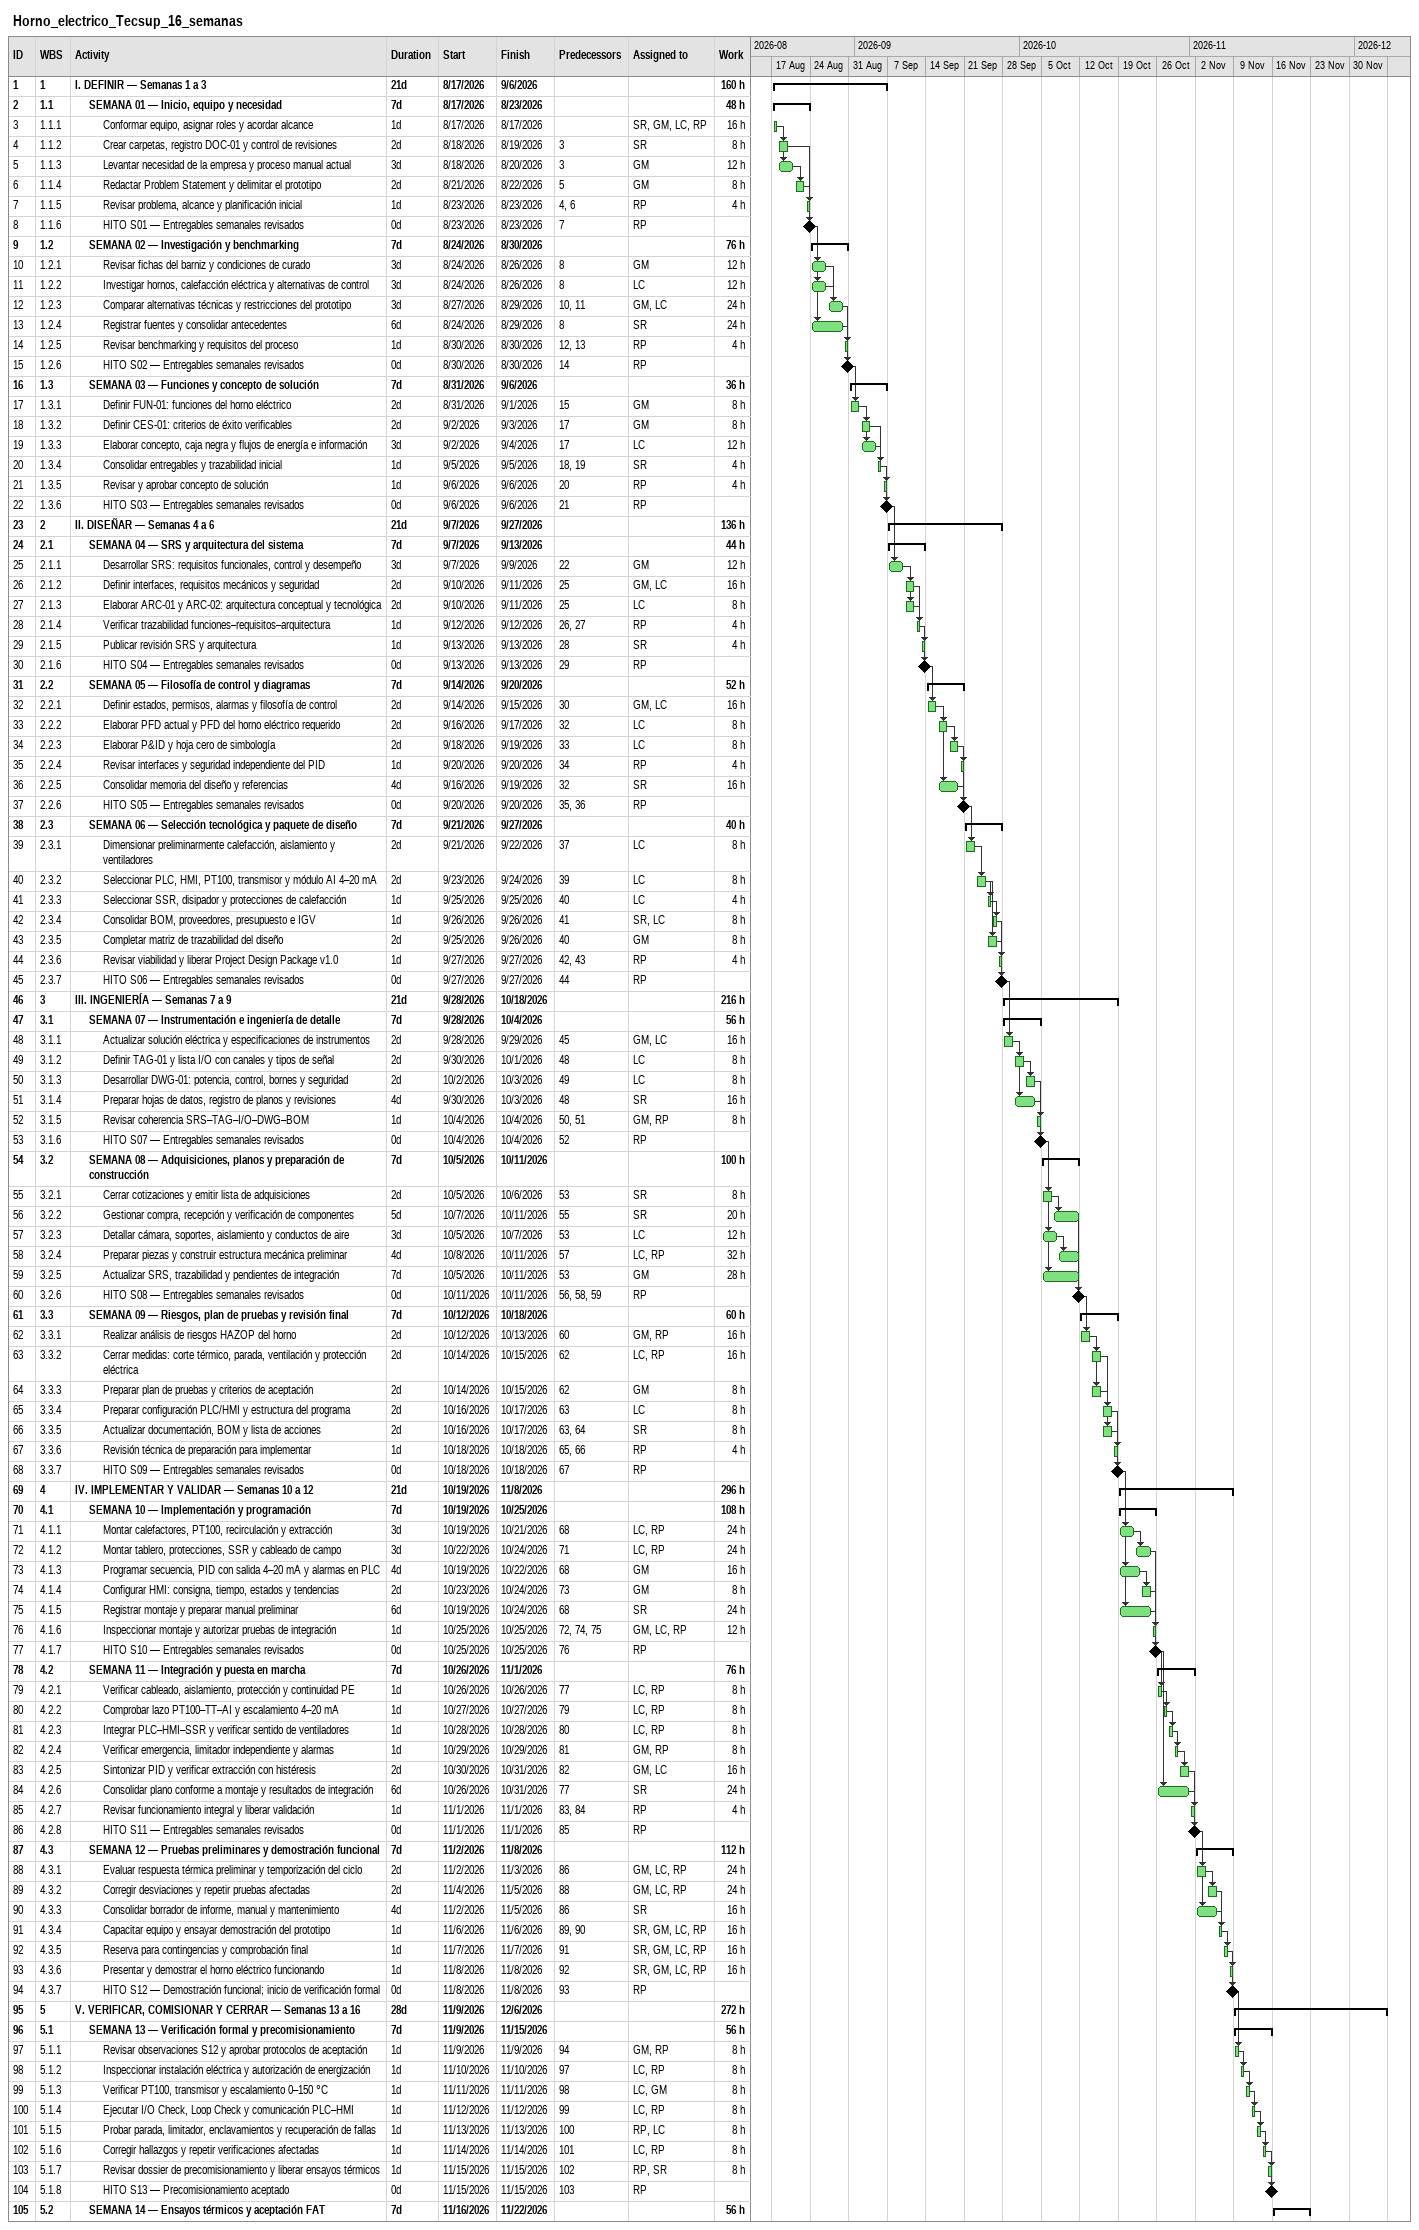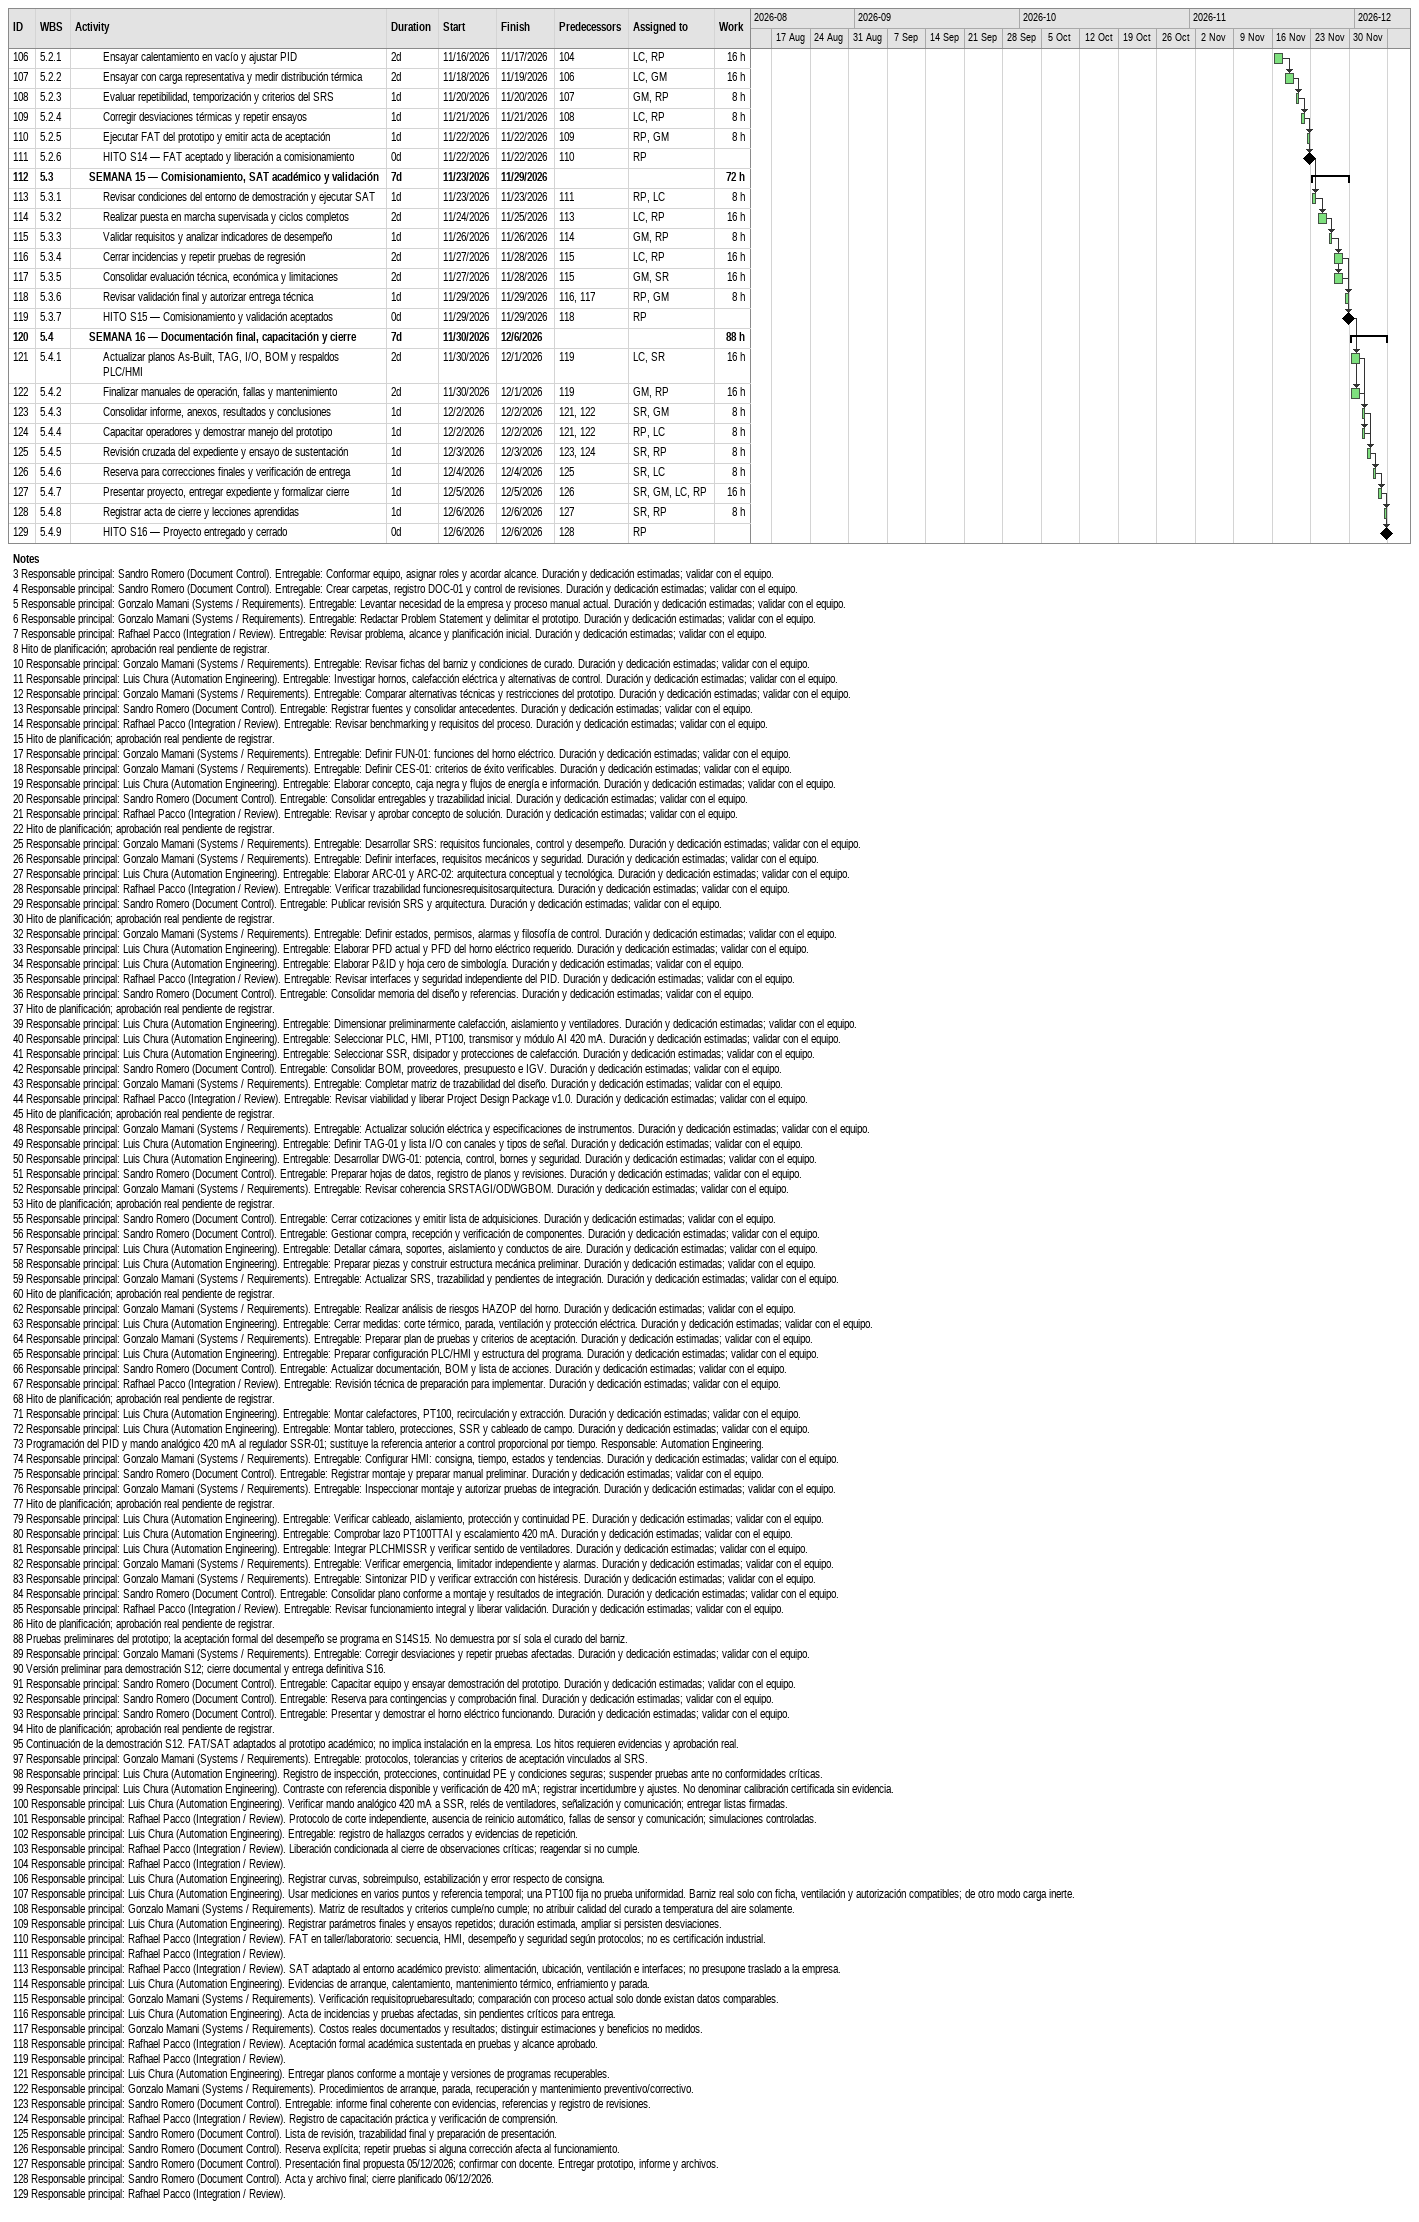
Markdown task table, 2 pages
Horno_electrico_Tecsup_16_semanas

| ID | WBS | Task | Duration | Start | Finish | Predecessors | Resources | Work (h) |
|---|---|---|---|---|---|---|---|---|
| 1 | 1 | **I. DEFINIR — Semanas 1 a 3** | 21d | 2026-08-17 | 2026-09-06 |  |  | 160 |
| 2 | 1.1 | **SEMANA 01 — Inicio, equipo y necesidad** | 7d | 2026-08-17 | 2026-08-23 |  |  | 48 |
| 3 | 1.1.1 | Conformar equipo, asignar roles y acordar alcance | 1d | 2026-08-17 | 2026-08-17 |  | SR, GM, LC, RP | 16 |
| 4 | 1.1.2 | Crear carpetas, registro DOC-01 y control de revisiones | 2d | 2026-08-18 | 2026-08-19 | 3 | SR | 8 |
| 5 | 1.1.3 | Levantar necesidad de la empresa y proceso manual actual | 3d | 2026-08-18 | 2026-08-20 | 3 | GM | 12 |
| 6 | 1.1.4 | Redactar Problem Statement y delimitar el prototipo | 2d | 2026-08-21 | 2026-08-22 | 5 | GM | 8 |
| 7 | 1.1.5 | Revisar problema, alcance y planificación inicial | 1d | 2026-08-23 | 2026-08-23 | 4, 6 | RP | 4 |
| 8 | 1.1.6 | HITO S01 — Entregables semanales revisados | 0d | 2026-08-23 | 2026-08-23 | 7 | RP |  |
| 9 | 1.2 | **SEMANA 02 — Investigación y benchmarking** | 7d | 2026-08-24 | 2026-08-30 |  |  | 76 |
| 10 | 1.2.1 | Revisar fichas del barniz y condiciones de curado | 3d | 2026-08-24 | 2026-08-26 | 8 | GM | 12 |
| 11 | 1.2.2 | Investigar hornos, calefacción eléctrica y alternativas de control | 3d | 2026-08-24 | 2026-08-26 | 8 | LC | 12 |
| 12 | 1.2.3 | Comparar alternativas técnicas y restricciones del prototipo | 3d | 2026-08-27 | 2026-08-29 | 10, 11 | GM, LC | 24 |
| 13 | 1.2.4 | Registrar fuentes y consolidar antecedentes | 6d | 2026-08-24 | 2026-08-29 | 8 | SR | 24 |
| 14 | 1.2.5 | Revisar benchmarking y requisitos del proceso | 1d | 2026-08-30 | 2026-08-30 | 12, 13 | RP | 4 |
| 15 | 1.2.6 | HITO S02 — Entregables semanales revisados | 0d | 2026-08-30 | 2026-08-30 | 14 | RP |  |
| 16 | 1.3 | **SEMANA 03 — Funciones y concepto de solución** | 7d | 2026-08-31 | 2026-09-06 |  |  | 36 |
| 17 | 1.3.1 | Definir FUN-01: funciones del horno eléctrico | 2d | 2026-08-31 | 2026-09-01 | 15 | GM | 8 |
| 18 | 1.3.2 | Definir CES-01: criterios de éxito verificables | 2d | 2026-09-02 | 2026-09-03 | 17 | GM | 8 |
| 19 | 1.3.3 | Elaborar concepto, caja negra y flujos de energía e información | 3d | 2026-09-02 | 2026-09-04 | 17 | LC | 12 |
| 20 | 1.3.4 | Consolidar entregables y trazabilidad inicial | 1d | 2026-09-05 | 2026-09-05 | 18, 19 | SR | 4 |
| 21 | 1.3.5 | Revisar y aprobar concepto de solución | 1d | 2026-09-06 | 2026-09-06 | 20 | RP | 4 |
| 22 | 1.3.6 | HITO S03 — Entregables semanales revisados | 0d | 2026-09-06 | 2026-09-06 | 21 | RP |  |
| 23 | 2 | **II. DISEÑAR — Semanas 4 a 6** | 21d | 2026-09-07 | 2026-09-27 |  |  | 136 |
| 24 | 2.1 | **SEMANA 04 — SRS y arquitectura del sistema** | 7d | 2026-09-07 | 2026-09-13 |  |  | 44 |
| 25 | 2.1.1 | Desarrollar SRS: requisitos funcionales, control y desempeño | 3d | 2026-09-07 | 2026-09-09 | 22 | GM | 12 |
| 26 | 2.1.2 | Definir interfaces, requisitos mecánicos y seguridad | 2d | 2026-09-10 | 2026-09-11 | 25 | GM, LC | 16 |
| 27 | 2.1.3 | Elaborar ARC-01 y ARC-02: arquitectura conceptual y tecnológica | 2d | 2026-09-10 | 2026-09-11 | 25 | LC | 8 |
| 28 | 2.1.4 | Verificar trazabilidad funciones–requisitos–arquitectura | 1d | 2026-09-12 | 2026-09-12 | 26, 27 | RP | 4 |
| 29 | 2.1.5 | Publicar revisión SRS y arquitectura | 1d | 2026-09-13 | 2026-09-13 | 28 | SR | 4 |
| 30 | 2.1.6 | HITO S04 — Entregables semanales revisados | 0d | 2026-09-13 | 2026-09-13 | 29 | RP |  |
| 31 | 2.2 | **SEMANA 05 — Filosofía de control y diagramas** | 7d | 2026-09-14 | 2026-09-20 |  |  | 52 |
| 32 | 2.2.1 | Definir estados, permisos, alarmas y filosofía de control | 2d | 2026-09-14 | 2026-09-15 | 30 | GM, LC | 16 |
| 33 | 2.2.2 | Elaborar PFD actual y PFD del horno eléctrico requerido | 2d | 2026-09-16 | 2026-09-17 | 32 | LC | 8 |
| 34 | 2.2.3 | Elaborar P&ID y hoja cero de simbología | 2d | 2026-09-18 | 2026-09-19 | 33 | LC | 8 |
| 35 | 2.2.4 | Revisar interfaces y seguridad independiente del PID | 1d | 2026-09-20 | 2026-09-20 | 34 | RP | 4 |
| 36 | 2.2.5 | Consolidar memoria del diseño y referencias | 4d | 2026-09-16 | 2026-09-19 | 32 | SR | 16 |
| 37 | 2.2.6 | HITO S05 — Entregables semanales revisados | 0d | 2026-09-20 | 2026-09-20 | 35, 36 | RP |  |
| 38 | 2.3 | **SEMANA 06 — Selección tecnológica y paquete de diseño** | 7d | 2026-09-21 | 2026-09-27 |  |  | 40 |
| 39 | 2.3.1 | Dimensionar preliminarmente calefacción, aislamiento y ventiladores | 2d | 2026-09-21 | 2026-09-22 | 37 | LC | 8 |
| 40 | 2.3.2 | Seleccionar PLC, HMI, PT100, transmisor y módulo AI 4–20 mA | 2d | 2026-09-23 | 2026-09-24 | 39 | LC | 8 |
| 41 | 2.3.3 | Seleccionar SSR, disipador y protecciones de calefacción | 1d | 2026-09-25 | 2026-09-25 | 40 | LC | 4 |
| 42 | 2.3.4 | Consolidar BOM, proveedores, presupuesto e IGV | 1d | 2026-09-26 | 2026-09-26 | 41 | SR, LC | 8 |
| 43 | 2.3.5 | Completar matriz de trazabilidad del diseño | 2d | 2026-09-25 | 2026-09-26 | 40 | GM | 8 |
| 44 | 2.3.6 | Revisar viabilidad y liberar Project Design Package v1.0 | 1d | 2026-09-27 | 2026-09-27 | 42, 43 | RP | 4 |
| 45 | 2.3.7 | HITO S06 — Entregables semanales revisados | 0d | 2026-09-27 | 2026-09-27 | 44 | RP |  |
| 46 | 3 | **III. INGENIERÍA — Semanas 7 a 9** | 21d | 2026-09-28 | 2026-10-18 |  |  | 216 |
| 47 | 3.1 | **SEMANA 07 — Instrumentación e ingeniería de detalle** | 7d | 2026-09-28 | 2026-10-04 |  |  | 56 |
| 48 | 3.1.1 | Actualizar solución eléctrica y especificaciones de instrumentos | 2d | 2026-09-28 | 2026-09-29 | 45 | GM, LC | 16 |
| 49 | 3.1.2 | Definir TAG-01 y lista I/O con canales y tipos de señal | 2d | 2026-09-30 | 2026-10-01 | 48 | LC | 8 |
| 50 | 3.1.3 | Desarrollar DWG-01: potencia, control, bornes y seguridad | 2d | 2026-10-02 | 2026-10-03 | 49 | LC | 8 |
| 51 | 3.1.4 | Preparar hojas de datos, registro de planos y revisiones | 4d | 2026-09-30 | 2026-10-03 | 48 | SR | 16 |
| 52 | 3.1.5 | Revisar coherencia SRS–TAG–I/O–DWG–BOM | 1d | 2026-10-04 | 2026-10-04 | 50, 51 | GM, RP | 8 |
| 53 | 3.1.6 | HITO S07 — Entregables semanales revisados | 0d | 2026-10-04 | 2026-10-04 | 52 | RP |  |
| 54 | 3.2 | **SEMANA 08 — Adquisiciones, planos y preparación de construcción** | 7d | 2026-10-05 | 2026-10-11 |  |  | 100 |
| 55 | 3.2.1 | Cerrar cotizaciones y emitir lista de adquisiciones | 2d | 2026-10-05 | 2026-10-06 | 53 | SR | 8 |
| 56 | 3.2.2 | Gestionar compra, recepción y verificación de componentes | 5d | 2026-10-07 | 2026-10-11 | 55 | SR | 20 |
| 57 | 3.2.3 | Detallar cámara, soportes, aislamiento y conductos de aire | 3d | 2026-10-05 | 2026-10-07 | 53 | LC | 12 |
| 58 | 3.2.4 | Preparar piezas y construir estructura mecánica preliminar | 4d | 2026-10-08 | 2026-10-11 | 57 | LC, RP | 32 |
| 59 | 3.2.5 | Actualizar SRS, trazabilidad y pendientes de integración | 7d | 2026-10-05 | 2026-10-11 | 53 | GM | 28 |
| 60 | 3.2.6 | HITO S08 — Entregables semanales revisados | 0d | 2026-10-11 | 2026-10-11 | 56, 58, 59 | RP |  |
| 61 | 3.3 | **SEMANA 09 — Riesgos, plan de pruebas y revisión final** | 7d | 2026-10-12 | 2026-10-18 |  |  | 60 |
| 62 | 3.3.1 | Realizar análisis de riesgos HAZOP del horno | 2d | 2026-10-12 | 2026-10-13 | 60 | GM, RP | 16 |
| 63 | 3.3.2 | Cerrar medidas: corte térmico, parada, ventilación y protección eléctrica | 2d | 2026-10-14 | 2026-10-15 | 62 | LC, RP | 16 |
| 64 | 3.3.3 | Preparar plan de pruebas y criterios de aceptación | 2d | 2026-10-14 | 2026-10-15 | 62 | GM | 8 |
| 65 | 3.3.4 | Preparar configuración PLC/HMI y estructura del programa | 2d | 2026-10-16 | 2026-10-17 | 63 | LC | 8 |
| 66 | 3.3.5 | Actualizar documentación, BOM y lista de acciones | 2d | 2026-10-16 | 2026-10-17 | 63, 64 | SR | 8 |
| 67 | 3.3.6 | Revisión técnica de preparación para implementar | 1d | 2026-10-18 | 2026-10-18 | 65, 66 | RP | 4 |
| 68 | 3.3.7 | HITO S09 — Entregables semanales revisados | 0d | 2026-10-18 | 2026-10-18 | 67 | RP |  |
| 69 | 4 | **IV. IMPLEMENTAR Y VALIDAR — Semanas 10 a 12** | 21d | 2026-10-19 | 2026-11-08 |  |  | 296 |
| 70 | 4.1 | **SEMANA 10 — Implementación y programación** | 7d | 2026-10-19 | 2026-10-25 |  |  | 108 |
| 71 | 4.1.1 | Montar calefactores, PT100, recirculación y extracción | 3d | 2026-10-19 | 2026-10-21 | 68 | LC, RP | 24 |
| 72 | 4.1.2 | Montar tablero, protecciones, SSR y cableado de campo | 3d | 2026-10-22 | 2026-10-24 | 71 | LC, RP | 24 |
| 73 | 4.1.3 | Programar secuencia, PID con salida 4–20 mA y alarmas en PLC | 4d | 2026-10-19 | 2026-10-22 | 68 | GM | 16 |
| 74 | 4.1.4 | Configurar HMI: consigna, tiempo, estados y tendencias | 2d | 2026-10-23 | 2026-10-24 | 73 | GM | 8 |
| 75 | 4.1.5 | Registrar montaje y preparar manual preliminar | 6d | 2026-10-19 | 2026-10-24 | 68 | SR | 24 |
| 76 | 4.1.6 | Inspeccionar montaje y autorizar pruebas de integración | 1d | 2026-10-25 | 2026-10-25 | 72, 74, 75 | GM, LC, RP | 12 |
| 77 | 4.1.7 | HITO S10 — Entregables semanales revisados | 0d | 2026-10-25 | 2026-10-25 | 76 | RP |  |
| 78 | 4.2 | **SEMANA 11 — Integración y puesta en marcha** | 7d | 2026-10-26 | 2026-11-01 |  |  | 76 |
| 79 | 4.2.1 | Verificar cableado, aislamiento, protección y continuidad PE | 1d | 2026-10-26 | 2026-10-26 | 77 | LC, RP | 8 |
| 80 | 4.2.2 | Comprobar lazo PT100–TT–AI y escalamiento 4–20 mA | 1d | 2026-10-27 | 2026-10-27 | 79 | LC, RP | 8 |
| 81 | 4.2.3 | Integrar PLC–HMI–SSR y verificar sentido de ventiladores | 1d | 2026-10-28 | 2026-10-28 | 80 | LC, RP | 8 |
| 82 | 4.2.4 | Verificar emergencia, limitador independiente y alarmas | 1d | 2026-10-29 | 2026-10-29 | 81 | GM, RP | 8 |
| 83 | 4.2.5 | Sintonizar PID y verificar extracción con histéresis | 2d | 2026-10-30 | 2026-10-31 | 82 | GM, LC | 16 |
| 84 | 4.2.6 | Consolidar plano conforme a montaje y resultados de integración | 6d | 2026-10-26 | 2026-10-31 | 77 | SR | 24 |
| 85 | 4.2.7 | Revisar funcionamiento integral y liberar validación | 1d | 2026-11-01 | 2026-11-01 | 83, 84 | RP | 4 |
| 86 | 4.2.8 | HITO S11 — Entregables semanales revisados | 0d | 2026-11-01 | 2026-11-01 | 85 | RP |  |
| 87 | 4.3 | **SEMANA 12 — Pruebas preliminares y demostración funcional** | 7d | 2026-11-02 | 2026-11-08 |  |  | 112 |
| 88 | 4.3.1 | Evaluar respuesta térmica preliminar y temporización del ciclo | 2d | 2026-11-02 | 2026-11-03 | 86 | GM, LC, RP | 24 |
| 89 | 4.3.2 | Corregir desviaciones y repetir pruebas afectadas | 2d | 2026-11-04 | 2026-11-05 | 88 | GM, LC, RP | 24 |
| 90 | 4.3.3 | Consolidar borrador de informe, manual y mantenimiento | 4d | 2026-11-02 | 2026-11-05 | 86 | SR | 16 |
| 91 | 4.3.4 | Capacitar equipo y ensayar demostración del prototipo | 1d | 2026-11-06 | 2026-11-06 | 89, 90 | SR, GM, LC, RP | 16 |
| 92 | 4.3.5 | Reserva para contingencias y comprobación final | 1d | 2026-11-07 | 2026-11-07 | 91 | SR, GM, LC, RP | 16 |
| 93 | 4.3.6 | Presentar y demostrar el horno eléctrico funcionando | 1d | 2026-11-08 | 2026-11-08 | 92 | SR, GM, LC, RP | 16 |
| 94 | 4.3.7 | HITO S12 — Demostración funcional; inicio de verificación formal | 0d | 2026-11-08 | 2026-11-08 | 93 | RP |  |
| 95 | 5 | **V. VERIFICAR, COMISIONAR Y CERRAR — Semanas 13 a 16** | 28d | 2026-11-09 | 2026-12-06 |  |  | 272 |
| 96 | 5.1 | **SEMANA 13 — Verificación formal y precomisionamiento** | 7d | 2026-11-09 | 2026-11-15 |  |  | 56 |
| 97 | 5.1.1 | Revisar observaciones S12 y aprobar protocolos de aceptación | 1d | 2026-11-09 | 2026-11-09 | 94 | GM, RP | 8 |
| 98 | 5.1.2 | Inspeccionar instalación eléctrica y autorización de energización | 1d | 2026-11-10 | 2026-11-10 | 97 | LC, RP | 8 |
| 99 | 5.1.3 | Verificar PT100, transmisor y escalamiento 0–150 °C | 1d | 2026-11-11 | 2026-11-11 | 98 | LC, GM | 8 |
| 100 | 5.1.4 | Ejecutar I/O Check, Loop Check y comunicación PLC–HMI | 1d | 2026-11-12 | 2026-11-12 | 99 | LC, RP | 8 |
| 101 | 5.1.5 | Probar parada, limitador, enclavamientos y recuperación de fallas | 1d | 2026-11-13 | 2026-11-13 | 100 | RP, LC | 8 |
| 102 | 5.1.6 | Corregir hallazgos y repetir verificaciones afectadas | 1d | 2026-11-14 | 2026-11-14 | 101 | LC, RP | 8 |
| 103 | 5.1.7 | Revisar dossier de precomisionamiento y liberar ensayos térmicos | 1d | 2026-11-15 | 2026-11-15 | 102 | RP, SR | 8 |
| 104 | 5.1.8 | HITO S13 — Precomisionamiento aceptado | 0d | 2026-11-15 | 2026-11-15 | 103 | RP |  |
| 105 | 5.2 | **SEMANA 14 — Ensayos térmicos y aceptación FAT** | 7d | 2026-11-16 | 2026-11-22 |  |  | 56 |
| 106 | 5.2.1 | Ensayar calentamiento en vacío y ajustar PID | 2d | 2026-11-16 | 2026-11-17 | 104 | LC, RP | 16 |
| 107 | 5.2.2 | Ensayar con carga representativa y medir distribución térmica | 2d | 2026-11-18 | 2026-11-19 | 106 | LC, GM | 16 |
| 108 | 5.2.3 | Evaluar repetibilidad, temporización y criterios del SRS | 1d | 2026-11-20 | 2026-11-20 | 107 | GM, RP | 8 |
| 109 | 5.2.4 | Corregir desviaciones térmicas y repetir ensayos | 1d | 2026-11-21 | 2026-11-21 | 108 | LC, RP | 8 |
| 110 | 5.2.5 | Ejecutar FAT del prototipo y emitir acta de aceptación | 1d | 2026-11-22 | 2026-11-22 | 109 | RP, GM | 8 |
| 111 | 5.2.6 | HITO S14 — FAT aceptado y liberación a comisionamiento | 0d | 2026-11-22 | 2026-11-22 | 110 | RP |  |
| 112 | 5.3 | **SEMANA 15 — Comisionamiento, SAT académico y validación** | 7d | 2026-11-23 | 2026-11-29 |  |  | 72 |
| 113 | 5.3.1 | Revisar condiciones del entorno de demostración y ejecutar SAT | 1d | 2026-11-23 | 2026-11-23 | 111 | RP, LC | 8 |
| 114 | 5.3.2 | Realizar puesta en marcha supervisada y ciclos completos | 2d | 2026-11-24 | 2026-11-25 | 113 | LC, RP | 16 |
| 115 | 5.3.3 | Validar requisitos y analizar indicadores de desempeño | 1d | 2026-11-26 | 2026-11-26 | 114 | GM, RP | 8 |
| 116 | 5.3.4 | Cerrar incidencias y repetir pruebas de regresión | 2d | 2026-11-27 | 2026-11-28 | 115 | LC, RP | 16 |
| 117 | 5.3.5 | Consolidar evaluación técnica, económica y limitaciones | 2d | 2026-11-27 | 2026-11-28 | 115 | GM, SR | 16 |
| 118 | 5.3.6 | Revisar validación final y autorizar entrega técnica | 1d | 2026-11-29 | 2026-11-29 | 116, 117 | RP, GM | 8 |
| 119 | 5.3.7 | HITO S15 — Comisionamiento y validación aceptados | 0d | 2026-11-29 | 2026-11-29 | 118 | RP |  |
| 120 | 5.4 | **SEMANA 16 — Documentación final, capacitación y cierre** | 7d | 2026-11-30 | 2026-12-06 |  |  | 88 |
| 121 | 5.4.1 | Actualizar planos As-Built, TAG, I/O, BOM y respaldos PLC/HMI | 2d | 2026-11-30 | 2026-12-01 | 119 | LC, SR | 16 |
| 122 | 5.4.2 | Finalizar manuales de operación, fallas y mantenimiento | 2d | 2026-11-30 | 2026-12-01 | 119 | GM, RP | 16 |
| 123 | 5.4.3 | Consolidar informe, anexos, resultados y conclusiones | 1d | 2026-12-02 | 2026-12-02 | 121, 122 | SR, GM | 8 |
| 124 | 5.4.4 | Capacitar operadores y demostrar manejo del prototipo | 1d | 2026-12-02 | 2026-12-02 | 121, 122 | RP, LC | 8 |
| 125 | 5.4.5 | Revisión cruzada del expediente y ensayo de sustentación | 1d | 2026-12-03 | 2026-12-03 | 123, 124 | SR, RP | 8 |
| 126 | 5.4.6 | Reserva para correcciones finales y verificación de entrega | 1d | 2026-12-04 | 2026-12-04 | 125 | SR, LC | 8 |
| 127 | 5.4.7 | Presentar proyecto, entregar expediente y formalizar cierre | 1d | 2026-12-05 | 2026-12-05 | 126 | SR, GM, LC, RP | 16 |
| 128 | 5.4.8 | Registrar acta de cierre y lecciones aprendidas | 1d | 2026-12-06 | 2026-12-06 | 127 | SR, RP | 8 |
| 129 | 5.4.9 | HITO S16 — Proyecto entregado y cerrado | 0d | 2026-12-06 | 2026-12-06 | 128 | RP |  |

Notes
- 3: Responsable principal: Sandro Romero (Document Control). Entregable: Conformar equipo, asignar roles y acordar alcance. Duración y dedicación estimadas; validar con el equipo.
- 4: Responsable principal: Sandro Romero (Document Control). Entregable: Crear carpetas, registro DOC-01 y control de revisiones. Duración y dedicación estimadas; validar con el equipo.
- 5: Responsable principal: Gonzalo Mamani (Systems / Requirements). Entregable: Levantar necesidad de la empresa y proceso manual actual. Duración y dedicación estimadas; validar con el equipo.
- 6: Responsable principal: Gonzalo Mamani (Systems / Requirements). Entregable: Redactar Problem Statement y delimitar el prototipo. Duración y dedicación estimadas; validar con el equipo.
- 7: Responsable principal: Rafhael Pacco (Integration / Review). Entregable: Revisar problema, alcance y planificación inicial. Duración y dedicación estimadas; validar con el equipo.
- 8: Hito de planificación; aprobación real pendiente de registrar.
- 10: Responsable principal: Gonzalo Mamani (Systems / Requirements). Entregable: Revisar fichas del barniz y condiciones de curado. Duración y dedicación estimadas; validar con el equipo.
- 11: Responsable principal: Luis Chura (Automation Engineering). Entregable: Investigar hornos, calefacción eléctrica y alternativas de control. Duración y dedicación estimadas; validar con el equipo.
- 12: Responsable principal: Gonzalo Mamani (Systems / Requirements). Entregable: Comparar alternativas técnicas y restricciones del prototipo. Duración y dedicación estimadas; validar con el equipo.
- 13: Responsable principal: Sandro Romero (Document Control). Entregable: Registrar fuentes y consolidar antecedentes. Duración y dedicación estimadas; validar con el equipo.
- 14: Responsable principal: Rafhael Pacco (Integration / Review). Entregable: Revisar benchmarking y requisitos del proceso. Duración y dedicación estimadas; validar con el equipo.
- 15: Hito de planificación; aprobación real pendiente de registrar.
- 17: Responsable principal: Gonzalo Mamani (Systems / Requirements). Entregable: Definir FUN-01: funciones del horno eléctrico. Duración y dedicación estimadas; validar con el equipo.
- 18: Responsable principal: Gonzalo Mamani (Systems / Requirements). Entregable: Definir CES-01: criterios de éxito verificables. Duración y dedicación estimadas; validar con el equipo.
- 19: Responsable principal: Luis Chura (Automation Engineering). Entregable: Elaborar concepto, caja negra y flujos de energía e información. Duración y dedicación estimadas; validar con el equipo.
- 20: Responsable principal: Sandro Romero (Document Control). Entregable: Consolidar entregables y trazabilidad inicial. Duración y dedicación estimadas; validar con el equipo.
- 21: Responsable principal: Rafhael Pacco (Integration / Review). Entregable: Revisar y aprobar concepto de solución. Duración y dedicación estimadas; validar con el equipo.
- 22: Hito de planificación; aprobación real pendiente de registrar.
- 25: Responsable principal: Gonzalo Mamani (Systems / Requirements). Entregable: Desarrollar SRS: requisitos funcionales, control y desempeño. Duración y dedicación estimadas; validar con el equipo.
- 26: Responsable principal: Gonzalo Mamani (Systems / Requirements). Entregable: Definir interfaces, requisitos mecánicos y seguridad. Duración y dedicación estimadas; validar con el equipo.
- 27: Responsable principal: Luis Chura (Automation Engineering). Entregable: Elaborar ARC-01 y ARC-02: arquitectura conceptual y tecnológica. Duración y dedicación estimadas; validar con el equipo.
- 28: Responsable principal: Rafhael Pacco (Integration / Review). Entregable: Verificar trazabilidad funcionesrequisitosarquitectura. Duración y dedicación estimadas; validar con el equipo.
- 29: Responsable principal: Sandro Romero (Document Control). Entregable: Publicar revisión SRS y arquitectura. Duración y dedicación estimadas; validar con el equipo.
- 30: Hito de planificación; aprobación real pendiente de registrar.
- 32: Responsable principal: Gonzalo Mamani (Systems / Requirements). Entregable: Definir estados, permisos, alarmas y filosofía de control. Duración y dedicación estimadas; validar con el equipo.
- 33: Responsable principal: Luis Chura (Automation Engineering). Entregable: Elaborar PFD actual y PFD del horno eléctrico requerido. Duración y dedicación estimadas; validar con el equipo.
- 34: Responsable principal: Luis Chura (Automation Engineering). Entregable: Elaborar P&ID y hoja cero de simbología. Duración y dedicación estimadas; validar con el equipo.
- 35: Responsable principal: Rafhael Pacco (Integration / Review). Entregable: Revisar interfaces y seguridad independiente del PID. Duración y dedicación estimadas; validar con el equipo.
- 36: Responsable principal: Sandro Romero (Document Control). Entregable: Consolidar memoria del diseño y referencias. Duración y dedicación estimadas; validar con el equipo.
- 37: Hito de planificación; aprobación real pendiente de registrar.
- 39: Responsable principal: Luis Chura (Automation Engineering). Entregable: Dimensionar preliminarmente calefacción, aislamiento y ventiladores. Duración y dedicación estimadas; validar con el equipo.
- 40: Responsable principal: Luis Chura (Automation Engineering). Entregable: Seleccionar PLC, HMI, PT100, transmisor y módulo AI 420 mA. Duración y dedicación estimadas; validar con el equipo.
- 41: Responsable principal: Luis Chura (Automation Engineering). Entregable: Seleccionar SSR, disipador y protecciones de calefacción. Duración y dedicación estimadas; validar con el equipo.
- 42: Responsable principal: Sandro Romero (Document Control). Entregable: Consolidar BOM, proveedores, presupuesto e IGV. Duración y dedicación estimadas; validar con el equipo.
- 43: Responsable principal: Gonzalo Mamani (Systems / Requirements). Entregable: Completar matriz de trazabilidad del diseño. Duración y dedicación estimadas; validar con el equipo.
- 44: Responsable principal: Rafhael Pacco (Integration / Review). Entregable: Revisar viabilidad y liberar Project Design Package v1.0. Duración y dedicación estimadas; validar con el equipo.
- 45: Hito de planificación; aprobación real pendiente de registrar.
- 48: Responsable principal: Gonzalo Mamani (Systems / Requirements). Entregable: Actualizar solución eléctrica y especificaciones de instrumentos. Duración y dedicación estimadas; validar con el equipo.
- 49: Responsable principal: Luis Chura (Automation Engineering). Entregable: Definir TAG-01 y lista I/O con canales y tipos de señal. Duración y dedicación estimadas; validar con el equipo.
- 50: Responsable principal: Luis Chura (Automation Engineering). Entregable: Desarrollar DWG-01: potencia, control, bornes y seguridad. Duración y dedicación estimadas; validar con el equipo.
- 51: Responsable principal: Sandro Romero (Document Control). Entregable: Preparar hojas de datos, registro de planos y revisiones. Duración y dedicación estimadas; validar con el equipo.
- 52: Responsable principal: Gonzalo Mamani (Systems / Requirements). Entregable: Revisar coherencia SRSTAGI/ODWGBOM. Duración y dedicación estimadas; validar con el equipo.
- 53: Hito de planificación; aprobación real pendiente de registrar.
- 55: Responsable principal: Sandro Romero (Document Control). Entregable: Cerrar cotizaciones y emitir lista de adquisiciones. Duración y dedicación estimadas; validar con el equipo.
- 56: Responsable principal: Sandro Romero (Document Control). Entregable: Gestionar compra, recepción y verificación de componentes. Duración y dedicación estimadas; validar con el equipo.
- 57: Responsable principal: Luis Chura (Automation Engineering). Entregable: Detallar cámara, soportes, aislamiento y conductos de aire. Duración y dedicación estimadas; validar con el equipo.
- 58: Responsable principal: Luis Chura (Automation Engineering). Entregable: Preparar piezas y construir estructura mecánica preliminar. Duración y dedicación estimadas; validar con el equipo.
- 59: Responsable principal: Gonzalo Mamani (Systems / Requirements). Entregable: Actualizar SRS, trazabilidad y pendientes de integración. Duración y dedicación estimadas; validar con el equipo.
- 60: Hito de planificación; aprobación real pendiente de registrar.
- 62: Responsable principal: Gonzalo Mamani (Systems / Requirements). Entregable: Realizar análisis de riesgos HAZOP del horno. Duración y dedicación estimadas; validar con el equipo.
- 63: Responsable principal: Luis Chura (Automation Engineering). Entregable: Cerrar medidas: corte térmico, parada, ventilación y protección eléctrica. Duración y dedicación estimadas; validar con el equipo.
- 64: Responsable principal: Gonzalo Mamani (Systems / Requirements). Entregable: Preparar plan de pruebas y criterios de aceptación. Duración y dedicación estimadas; validar con el equipo.
- 65: Responsable principal: Luis Chura (Automation Engineering). Entregable: Preparar configuración PLC/HMI y estructura del programa. Duración y dedicación estimadas; validar con el equipo.
- 66: Responsable principal: Sandro Romero (Document Control). Entregable: Actualizar documentación, BOM y lista de acciones. Duración y dedicación estimadas; validar con el equipo.
- 67: Responsable principal: Rafhael Pacco (Integration / Review). Entregable: Revisión técnica de preparación para implementar. Duración y dedicación estimadas; validar con el equipo.
- 68: Hito de planificación; aprobación real pendiente de registrar.
- 71: Responsable principal: Luis Chura (Automation Engineering). Entregable: Montar calefactores, PT100, recirculación y extracción. Duración y dedicación estimadas; validar con el equipo.
- 72: Responsable principal: Luis Chura (Automation Engineering). Entregable: Montar tablero, protecciones, SSR y cableado de campo. Duración y dedicación estimadas; validar con el equipo.
- 73: Programación del PID y mando analógico 420 mA al regulador SSR-01; sustituye la referencia anterior a control proporcional por tiempo. Responsable: Automation Engineering.
- 74: Responsable principal: Gonzalo Mamani (Systems / Requirements). Entregable: Configurar HMI: consigna, tiempo, estados y tendencias. Duración y dedicación estimadas; validar con el equipo.
- 75: Responsable principal: Sandro Romero (Document Control). Entregable: Registrar montaje y preparar manual preliminar. Duración y dedicación estimadas; validar con el equipo.
- 76: Responsable principal: Gonzalo Mamani (Systems / Requirements). Entregable: Inspeccionar montaje y autorizar pruebas de integración. Duración y dedicación estimadas; validar con el equipo.
- 77: Hito de planificación; aprobación real pendiente de registrar.
- 79: Responsable principal: Luis Chura (Automation Engineering). Entregable: Verificar cableado, aislamiento, protección y continuidad PE. Duración y dedicación estimadas; validar con el equipo.
- 80: Responsable principal: Luis Chura (Automation Engineering). Entregable: Comprobar lazo PT100TTAI y escalamiento 420 mA. Duración y dedicación estimadas; validar con el equipo.
- 81: Responsable principal: Luis Chura (Automation Engineering). Entregable: Integrar PLCHMISSR y verificar sentido de ventiladores. Duración y dedicación estimadas; validar con el equipo.
- 82: Responsable principal: Gonzalo Mamani (Systems / Requirements). Entregable: Verificar emergencia, limitador independiente y alarmas. Duración y dedicación estimadas; validar con el equipo.
- 83: Responsable principal: Gonzalo Mamani (Systems / Requirements). Entregable: Sintonizar PID y verificar extracción con histéresis. Duración y dedicación estimadas; validar con el equipo.
- 84: Responsable principal: Sandro Romero (Document Control). Entregable: Consolidar plano conforme a montaje y resultados de integración. Duración y dedicación estimadas; validar con el equipo.
- 85: Responsable principal: Rafhael Pacco (Integration / Review). Entregable: Revisar funcionamiento integral y liberar validación. Duración y dedicación estimadas; validar con el equipo.
- 86: Hito de planificación; aprobación real pendiente de registrar.
- 88: Pruebas preliminares del prototipo; la aceptación formal del desempeño se programa en S14S15. No demuestra por sí sola el curado del barniz.
- 89: Responsable principal: Gonzalo Mamani (Systems / Requirements). Entregable: Corregir desviaciones y repetir pruebas afectadas. Duración y dedicación estimadas; validar con el equipo.
- 90: Versión preliminar para demostración S12; cierre documental y entrega definitiva S16.
- 91: Responsable principal: Sandro Romero (Document Control). Entregable: Capacitar equipo y ensayar demostración del prototipo. Duración y dedicación estimadas; validar con el equipo.
- 92: Responsable principal: Sandro Romero (Document Control). Entregable: Reserva para contingencias y comprobación final. Duración y dedicación estimadas; validar con el equipo.
- 93: Responsable principal: Sandro Romero (Document Control). Entregable: Presentar y demostrar el horno eléctrico funcionando. Duración y dedicación estimadas; validar con el equipo.
- 94: Hito de planificación; aprobación real pendiente de registrar.
- 95: Continuación de la demostración S12. FAT/SAT adaptados al prototipo académico; no implica instalación en la empresa. Los hitos requieren evidencias y aprobación real.
- 97: Responsable principal: Gonzalo Mamani (Systems / Requirements). Entregable: protocolos, tolerancias y criterios de aceptación vinculados al SRS.
- 98: Responsable principal: Luis Chura (Automation Engineering). Registro de inspección, protecciones, continuidad PE y condiciones seguras; suspender pruebas ante no conformidades críticas.
- 99: Responsable principal: Luis Chura (Automation Engineering). Contraste con referencia disponible y verificación de 420 mA; registrar incertidumbre y ajustes. No denominar calibración certificada sin evidencia.
- 100: Responsable principal: Luis Chura (Automation Engineering). Verificar mando analógico 420 mA a SSR, relés de ventiladores, señalización y comunicación; entregar listas firmadas.
- 101: Responsable principal: Rafhael Pacco (Integration / Review). Protocolo de corte independiente, ausencia de reinicio automático, fallas de sensor y comunicación; simulaciones controladas.
- 102: Responsable principal: Luis Chura (Automation Engineering). Entregable: registro de hallazgos cerrados y evidencias de repetición.
- 103: Responsable principal: Rafhael Pacco (Integration / Review). Liberación condicionada al cierre de observaciones críticas; reagendar si no cumple.
- 104: Responsable principal: Rafhael Pacco (Integration / Review).
- 106: Responsable principal: Luis Chura (Automation Engineering). Registrar curvas, sobreimpulso, estabilización y error respecto de consigna.
- 107: Responsable principal: Luis Chura (Automation Engineering). Usar mediciones en varios puntos y referencia temporal; una PT100 fija no prueba uniformidad. Barniz real solo con ficha, ventilación y autorización compatibles; de otro modo carga inerte.
- 108: Responsable principal: Gonzalo Mamani (Systems / Requirements). Matriz de resultados y criterios cumple/no cumple; no atribuir calidad del curado a temperatura del aire solamente.
- 109: Responsable principal: Luis Chura (Automation Engineering). Registrar parámetros finales y ensayos repetidos; duración estimada, ampliar si persisten desviaciones.
- 110: Responsable principal: Rafhael Pacco (Integration / Review). FAT en taller/laboratorio: secuencia, HMI, desempeño y seguridad según protocolos; no es certificación industrial.
- 111: Responsable principal: Rafhael Pacco (Integration / Review).
- 113: Responsable principal: Rafhael Pacco (Integration / Review). SAT adaptado al entorno académico previsto: alimentación, ubicación, ventilación e interfaces; no presupone traslado a la empresa.
- 114: Responsable principal: Luis Chura (Automation Engineering). Evidencias de arranque, calentamiento, mantenimiento térmico, enfriamiento y parada.
- 115: Responsable principal: Gonzalo Mamani (Systems / Requirements). Verificación requisitopruebaresultado; comparación con proceso actual solo donde existan datos comparables.
- 116: Responsable principal: Luis Chura (Automation Engineering). Acta de incidencias y pruebas afectadas, sin pendientes críticos para entrega.
- 117: Responsable principal: Gonzalo Mamani (Systems / Requirements). Costos reales documentados y resultados; distinguir estimaciones y beneficios no medidos.
- 118: Responsable principal: Rafhael Pacco (Integration / Review). Aceptación formal académica sustentada en pruebas y alcance aprobado.
- 119: Responsable principal: Rafhael Pacco (Integration / Review).
- 121: Responsable principal: Luis Chura (Automation Engineering). Entregar planos conforme a montaje y versiones de programas recuperables.
- 122: Responsable principal: Gonzalo Mamani (Systems / Requirements). Procedimientos de arranque, parada, recuperación y mantenimiento preventivo/correctivo.
- 123: Responsable principal: Sandro Romero (Document Control). Entregable: informe final coherente con evidencias, referencias y registro de revisiones.
- 124: Responsable principal: Rafhael Pacco (Integration / Review). Registro de capacitación práctica y verificación de comprensión.
- 125: Responsable principal: Sandro Romero (Document Control). Lista de revisión, trazabilidad final y preparación de presentación.
- 126: Responsable principal: Sandro Romero (Document Control). Reserva explícita; repetir pruebas si alguna corrección afecta al funcionamiento.
- 127: Responsable principal: Sandro Romero (Document Control). Presentación final propuesta 05/12/2026; confirmar con docente. Entregar prototipo, informe y archivos.
- 128: Responsable principal: Sandro Romero (Document Control). Acta y archivo final; cierre planificado 06/12/2026.
- 129: Responsable principal: Rafhael Pacco (Integration / Review).
